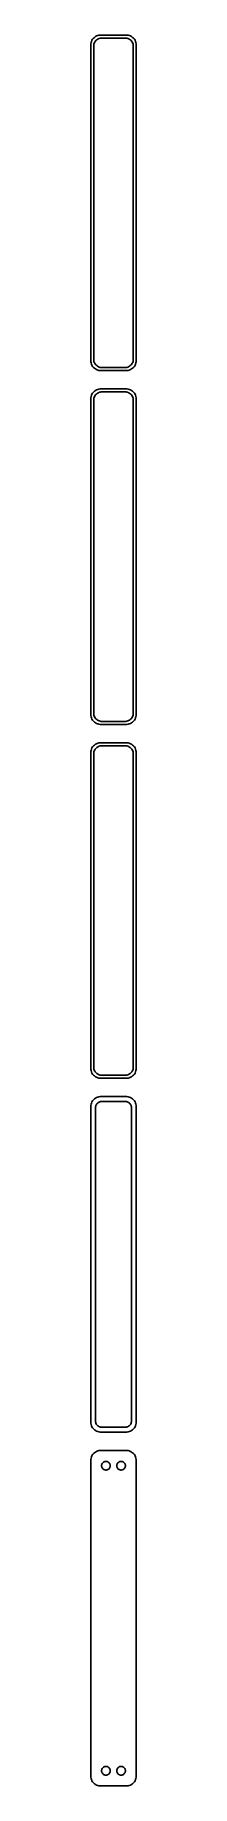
# Model space of a CAD drawing. Header units: metres. Extents: x -11 to 11, y 788 to 1648.
import ezdxf

# ---------------------------------------------------------------- set-up
doc = ezdxf.new("R2010")
doc.units = ezdxf.units.M

msp = doc.modelspace()

# ---------------------------------------------------------------- linework, layer by layer
for p, q in [((-11.0929, 1644.74), (-11.2106, 1644.13)), ((-10.8989, 1645.34), (-11.0929, 1644.74)), ((-10.6315, 1645.91), (-10.8989, 1645.34)), ((-10.2951, 1646.44), (-10.6315, 1645.91)), ((-9.89484, 1646.92), (-10.2951, 1646.44)), ((-9.43712, 1647.35), (-9.89484, 1646.92)), ((-9.4691, 1644.47), (-9.25522, 1644.93)), ((-8.92912, 1647.72), (-9.43712, 1647.35)), ((-9.25522, 1644.93), (-8.98605, 1645.35)), ((-8.98605, 1645.35), (-8.66586, 1645.74)), ((-8.37889, 1648.02), (-8.92912, 1647.72)), ((-8.66586, 1645.74), (-8.29968, 1646.08)), ((-7.79507, 1648.26), (-8.37889, 1648.02)), ((-8.29968, 1646.08), (-7.8933, 1646.38)), ((-7.8933, 1646.38), (-7.45311, 1646.62)), ((-7.1869, 1648.41), (-7.79507, 1648.26)), ((-7.45311, 1646.62), (-6.98605, 1646.8)), ((-6.56395, 1648.49), (-7.1869, 1648.41)), ((-6.98605, 1646.8), (-6.49951, 1646.93)), ((6.56395, 1648.49), (-6.56395, 1648.49)), ((-6.49951, 1646.93), (-6.00116, 1646.99)), ((-6.00116, 1646.99), (6.00116, 1646.99)), ((6.00116, 1646.99), (6.49951, 1646.93)), ((6.49951, 1646.93), (6.98605, 1646.8)), ((7.1869, 1648.41), (6.56395, 1648.49)), ((6.98605, 1646.8), (7.45311, 1646.62)), ((7.79507, 1648.26), (7.1869, 1648.41)), ((7.45311, 1646.62), (7.8933, 1646.38)), ((8.37889, 1648.02), (7.79507, 1648.26)), ((7.8933, 1646.38), (8.29968, 1646.08)), ((8.29968, 1646.08), (8.66586, 1645.74)), ((8.92912, 1647.72), (8.37889, 1648.02)), ((8.66586, 1645.74), (8.98605, 1645.35)), ((9.43712, 1647.35), (8.92912, 1647.72)), ((8.98605, 1645.35), (9.25522, 1644.93)), ((9.25522, 1644.93), (9.4691, 1644.47)), ((9.89484, 1646.92), (9.43712, 1647.35)), ((10.2951, 1646.44), (9.89484, 1646.92)), ((10.6315, 1645.91), (10.2951, 1646.44)), ((10.8989, 1645.34), (10.6315, 1645.91)), ((11.0929, 1644.74), (10.8989, 1645.34)), ((11.2106, 1644.13), (11.0929, 1644.74)), ((-11.2106, 1644.13), (-11.25, 1643.5)), ((-11.25, 1643.5), (-11.25, 1488.5)), ((-9.75, 1643), (-9.71844, 1643.5)), ((-9.75, 1489), (-9.75, 1643)), ((-9.71844, 1643.5), (-9.62433, 1643.99)), ((-9.62433, 1643.99), (-9.4691, 1644.47)), ((9.4691, 1644.47), (9.62433, 1643.99)), ((9.62433, 1643.99), (9.71844, 1643.5)), ((9.71844, 1643.5), (9.75, 1643)), ((9.75, 1643), (9.75, 1489)), ((11.25, 1643.5), (11.2106, 1644.13)), ((11.25, 1488.5), (11.25, 1643.5)), ((-11.25, 1488.5), (-11.2106, 1487.87)), ((-11.2106, 1487.87), (-11.0929, 1487.26)), ((-11.0929, 1487.26), (-10.8989, 1486.66)), ((-10.8989, 1486.66), (-10.6315, 1486.09)), ((-10.6315, 1486.09), (-10.2951, 1485.56)), ((-10.2951, 1485.56), (-9.89484, 1485.08)), ((-9.89484, 1485.08), (-9.43712, 1484.65)), ((-9.71844, 1488.5), (-9.75, 1489)), ((-9.62433, 1488.01), (-9.71844, 1488.5)), ((-9.4691, 1487.53), (-9.62433, 1488.01)), ((-9.25522, 1487.07), (-9.4691, 1487.53)), ((-9.43712, 1484.65), (-8.92912, 1484.28)), ((-8.98605, 1486.65), (-9.25522, 1487.07)), ((-8.66586, 1486.26), (-8.98605, 1486.65)), ((-8.92912, 1484.28), (-8.37889, 1483.98)), ((-8.29968, 1485.92), (-8.66586, 1486.26)), ((-8.37889, 1483.98), (-7.79507, 1483.74)), ((-7.8933, 1485.62), (-8.29968, 1485.92)), ((-7.45311, 1485.38), (-7.8933, 1485.62)), ((-7.79507, 1483.74), (-7.1869, 1483.59)), ((-6.98605, 1485.2), (-7.45311, 1485.38)), ((-7.1869, 1483.59), (-6.56395, 1483.51)), ((-6.49951, 1485.07), (-6.98605, 1485.2)), ((-6.56395, 1483.51), (6.56395, 1483.51)), ((-6.00116, 1485.01), (-6.49951, 1485.07)), ((6.00116, 1485.01), (-6.00116, 1485.01)), ((6.49951, 1485.07), (6.00116, 1485.01)), ((6.98605, 1485.2), (6.49951, 1485.07)), ((6.56395, 1483.51), (7.1869, 1483.59)), ((7.45311, 1485.38), (6.98605, 1485.2)), ((7.1869, 1483.59), (7.79507, 1483.74)), ((7.8933, 1485.62), (7.45311, 1485.38)), ((7.79507, 1483.74), (8.37889, 1483.98)), ((8.29968, 1485.92), (7.8933, 1485.62)), ((8.66586, 1486.26), (8.29968, 1485.92)), ((8.37889, 1483.98), (8.92912, 1484.28)), ((8.98605, 1486.65), (8.66586, 1486.26)), ((8.92912, 1484.28), (9.43712, 1484.65)), ((9.25522, 1487.07), (8.98605, 1486.65)), ((9.4691, 1487.53), (9.25522, 1487.07)), ((9.43712, 1484.65), (9.89484, 1485.08)), ((9.62433, 1488.01), (9.4691, 1487.53)), ((9.71844, 1488.5), (9.62433, 1488.01)), ((9.75, 1489), (9.71844, 1488.5)), ((9.89484, 1485.08), (10.2951, 1485.56)), ((10.2951, 1485.56), (10.6315, 1486.09)), ((10.6315, 1486.09), (10.8989, 1486.66)), ((10.8989, 1486.66), (11.0929, 1487.26)), ((11.0929, 1487.26), (11.2106, 1487.87)), ((11.2106, 1487.87), (11.25, 1488.5)), ((-10.2951, 1472.44), (-10.6315, 1471.91)), ((-9.89484, 1472.92), (-10.2951, 1472.44)), ((-9.43712, 1473.35), (-9.89484, 1472.92)), ((-8.92912, 1473.72), (-9.43712, 1473.35)), ((-8.37889, 1474.02), (-8.92912, 1473.72)), ((-7.79507, 1474.26), (-8.37889, 1474.02)), ((-8.29968, 1472.08), (-7.8933, 1472.38)), ((-7.8933, 1472.38), (-7.45311, 1472.62)), ((-7.1869, 1474.41), (-7.79507, 1474.26)), ((-7.45311, 1472.62), (-6.98605, 1472.8)), ((-6.56395, 1474.49), (-7.1869, 1474.41)), ((-6.98605, 1472.8), (-6.49951, 1472.93)), ((6.56395, 1474.49), (-6.56395, 1474.49)), ((-6.49951, 1472.93), (-6.00116, 1472.99)), ((-6.00116, 1472.99), (6.00116, 1472.99)), ((6.00116, 1472.99), (6.49951, 1472.93)), ((6.49951, 1472.93), (6.98605, 1472.8)), ((7.1869, 1474.41), (6.56395, 1474.49)), ((6.98605, 1472.8), (7.45311, 1472.62)), ((7.79507, 1474.26), (7.1869, 1474.41)), ((7.45311, 1472.62), (7.8933, 1472.38)), ((8.37889, 1474.02), (7.79507, 1474.26)), ((7.8933, 1472.38), (8.29968, 1472.08)), ((8.92912, 1473.72), (8.37889, 1474.02)), ((9.43712, 1473.35), (8.92912, 1473.72)), ((9.89484, 1472.92), (9.43712, 1473.35)), ((10.2951, 1472.44), (9.89484, 1472.92)), ((10.6315, 1471.91), (10.2951, 1472.44)), ((-11.2106, 1470.13), (-11.25, 1469.5)), ((-11.25, 1469.5), (-11.25, 1314.5)), ((-11.0929, 1470.74), (-11.2106, 1470.13)), ((-10.8989, 1471.34), (-11.0929, 1470.74)), ((-10.6315, 1471.91), (-10.8989, 1471.34)), ((-9.75, 1469), (-9.71844, 1469.5)), ((-9.75, 1315), (-9.75, 1469)), ((-9.71844, 1469.5), (-9.62433, 1469.99)), ((-9.62433, 1469.99), (-9.4691, 1470.47)), ((-9.4691, 1470.47), (-9.25522, 1470.93)), ((-9.25522, 1470.93), (-8.98605, 1471.35)), ((-8.98605, 1471.35), (-8.66586, 1471.74)), ((-8.66586, 1471.74), (-8.29968, 1472.08)), ((8.29968, 1472.08), (8.66586, 1471.74)), ((8.66586, 1471.74), (8.98605, 1471.35)), ((8.98605, 1471.35), (9.25522, 1470.93)), ((9.25522, 1470.93), (9.4691, 1470.47)), ((9.4691, 1470.47), (9.62433, 1469.99)), ((9.62433, 1469.99), (9.71844, 1469.5)), ((9.71844, 1469.5), (9.75, 1469)), ((9.75, 1469), (9.75, 1315)), ((10.8989, 1471.34), (10.6315, 1471.91)), ((11.0929, 1470.74), (10.8989, 1471.34)), ((11.2106, 1470.13), (11.0929, 1470.74)), ((11.25, 1469.5), (11.2106, 1470.13)), ((11.25, 1314.5), (11.25, 1469.5)), ((-11.25, 1314.5), (-11.2106, 1313.87)), ((-11.2106, 1313.87), (-11.0929, 1313.26)), ((-11.0929, 1313.26), (-10.8989, 1312.66)), ((-10.8989, 1312.66), (-10.6315, 1312.09)), ((-10.6315, 1312.09), (-10.2951, 1311.56)), ((-10.2951, 1311.56), (-9.89484, 1311.08)), ((-9.89484, 1311.08), (-9.43712, 1310.65)), ((-9.71844, 1314.5), (-9.75, 1315)), ((-9.62433, 1314.01), (-9.71844, 1314.5)), ((-9.4691, 1313.53), (-9.62433, 1314.01)), ((-9.25522, 1313.07), (-9.4691, 1313.53)), ((-9.43712, 1310.65), (-8.92912, 1310.28)), ((-8.98605, 1312.65), (-9.25522, 1313.07)), ((-8.66586, 1312.26), (-8.98605, 1312.65)), ((-8.92912, 1310.28), (-8.37889, 1309.98)), ((-8.29968, 1311.92), (-8.66586, 1312.26)), ((-8.37889, 1309.98), (-7.79507, 1309.74)), ((-7.8933, 1311.62), (-8.29968, 1311.92)), ((-7.45311, 1311.38), (-7.8933, 1311.62)), ((-7.79507, 1309.74), (-7.1869, 1309.59)), ((-6.98605, 1311.2), (-7.45311, 1311.38)), ((-7.1869, 1309.59), (-6.56395, 1309.51)), ((-6.49951, 1311.07), (-6.98605, 1311.2)), ((-6.56395, 1309.51), (6.56395, 1309.51)), ((-6.00116, 1311.01), (-6.49951, 1311.07)), ((6.00116, 1311.01), (-6.00116, 1311.01)), ((6.49951, 1311.07), (6.00116, 1311.01)), ((6.98605, 1311.2), (6.49951, 1311.07)), ((6.56395, 1309.51), (7.1869, 1309.59)), ((7.45311, 1311.38), (6.98605, 1311.2)), ((7.1869, 1309.59), (7.79507, 1309.74)), ((7.8933, 1311.62), (7.45311, 1311.38)), ((7.79507, 1309.74), (8.37889, 1309.98)), ((8.29968, 1311.92), (7.8933, 1311.62)), ((8.66586, 1312.26), (8.29968, 1311.92)), ((8.37889, 1309.98), (8.92912, 1310.28)), ((8.98605, 1312.65), (8.66586, 1312.26)), ((8.92912, 1310.28), (9.43712, 1310.65)), ((9.25522, 1313.07), (8.98605, 1312.65)), ((9.4691, 1313.53), (9.25522, 1313.07)), ((9.43712, 1310.65), (9.89484, 1311.08)), ((9.62433, 1314.01), (9.4691, 1313.53)), ((9.71844, 1314.5), (9.62433, 1314.01)), ((9.75, 1315), (9.71844, 1314.5)), ((9.89484, 1311.08), (10.2951, 1311.56)), ((10.2951, 1311.56), (10.6315, 1312.09)), ((10.6315, 1312.09), (10.8989, 1312.66)), ((10.8989, 1312.66), (11.0929, 1313.26)), ((11.0929, 1313.26), (11.2106, 1313.87)), ((11.2106, 1313.87), (11.25, 1314.5)), ((-7.79507, 1300.26), (-8.37889, 1300.02)), ((-7.1869, 1300.41), (-7.79507, 1300.26)), ((-6.56395, 1300.49), (-7.1869, 1300.41)), ((6.56395, 1300.49), (-6.56395, 1300.49)), ((7.1869, 1300.41), (6.56395, 1300.49)), ((7.79507, 1300.26), (7.1869, 1300.41)), ((8.37889, 1300.02), (7.79507, 1300.26)), ((-11.2106, 1296.13), (-11.25, 1295.5)), ((-11.25, 1295.5), (-11.25, 1140.5)), ((-11.0929, 1296.74), (-11.2106, 1296.13)), ((-10.8989, 1297.34), (-11.0929, 1296.74)), ((-10.6315, 1297.91), (-10.8989, 1297.34)), ((-10.2951, 1298.44), (-10.6315, 1297.91)), ((-9.89484, 1298.92), (-10.2951, 1298.44)), ((-9.43712, 1299.35), (-9.89484, 1298.92)), ((-9.75, 1295), (-9.71844, 1295.5)), ((-9.75, 1141), (-9.75, 1295)), ((-9.71844, 1295.5), (-9.62433, 1295.99)), ((-9.62433, 1295.99), (-9.4691, 1296.47)), ((-9.4691, 1296.47), (-9.25522, 1296.93)), ((-8.92912, 1299.72), (-9.43712, 1299.35)), ((-9.25522, 1296.93), (-8.98605, 1297.35)), ((-8.98605, 1297.35), (-8.66586, 1297.74)), ((-8.37889, 1300.02), (-8.92912, 1299.72)), ((-8.66586, 1297.74), (-8.29968, 1298.08)), ((-8.29968, 1298.08), (-7.8933, 1298.38)), ((-7.8933, 1298.38), (-7.45311, 1298.62)), ((-7.45311, 1298.62), (-6.98605, 1298.8)), ((-6.98605, 1298.8), (-6.49951, 1298.93)), ((-6.49951, 1298.93), (-6.00116, 1298.99)), ((-6.00116, 1298.99), (6.00116, 1298.99)), ((6.00116, 1298.99), (6.49951, 1298.93)), ((6.49951, 1298.93), (6.98605, 1298.8)), ((6.98605, 1298.8), (7.45311, 1298.62)), ((7.45311, 1298.62), (7.8933, 1298.38)), ((7.8933, 1298.38), (8.29968, 1298.08)), ((8.29968, 1298.08), (8.66586, 1297.74)), ((8.92912, 1299.72), (8.37889, 1300.02)), ((8.66586, 1297.74), (8.98605, 1297.35)), ((9.43712, 1299.35), (8.92912, 1299.72)), ((8.98605, 1297.35), (9.25522, 1296.93)), ((9.25522, 1296.93), (9.4691, 1296.47)), ((9.89484, 1298.92), (9.43712, 1299.35)), ((9.4691, 1296.47), (9.62433, 1295.99)), ((9.62433, 1295.99), (9.71844, 1295.5)), ((9.71844, 1295.5), (9.75, 1295)), ((9.75, 1295), (9.75, 1141)), ((10.2951, 1298.44), (9.89484, 1298.92)), ((10.6315, 1297.91), (10.2951, 1298.44)), ((10.8989, 1297.34), (10.6315, 1297.91)), ((11.0929, 1296.74), (10.8989, 1297.34)), ((11.2106, 1296.13), (11.0929, 1296.74)), ((11.25, 1295.5), (11.2106, 1296.13)), ((11.25, 1140.5), (11.25, 1295.5)), ((-11.25, 1140.5), (-11.2106, 1139.87)), ((-11.2106, 1139.87), (-11.0929, 1139.26)), ((-11.0929, 1139.26), (-10.8989, 1138.66)), ((-10.8989, 1138.66), (-10.6315, 1138.09)), ((-10.6315, 1138.09), (-10.2951, 1137.56)), ((-10.2951, 1137.56), (-9.89484, 1137.08)), ((-9.89484, 1137.08), (-9.43712, 1136.65)), ((-9.71844, 1140.5), (-9.75, 1141)), ((-9.62433, 1140.01), (-9.71844, 1140.5)), ((-9.4691, 1139.53), (-9.62433, 1140.01)), ((-9.25522, 1139.07), (-9.4691, 1139.53)), ((-9.43712, 1136.65), (-8.92912, 1136.28)), ((-8.98605, 1138.65), (-9.25522, 1139.07)), ((-8.66586, 1138.26), (-8.98605, 1138.65)), ((-8.29968, 1137.92), (-8.66586, 1138.26)), ((-7.8933, 1137.62), (-8.29968, 1137.92)), ((-7.45311, 1137.38), (-7.8933, 1137.62)), ((-6.98605, 1137.2), (-7.45311, 1137.38)), ((-6.49951, 1137.07), (-6.98605, 1137.2)), ((-6.00116, 1137.01), (-6.49951, 1137.07)), ((6.00116, 1137.01), (-6.00116, 1137.01)), ((6.49951, 1137.07), (6.00116, 1137.01)), ((6.98605, 1137.2), (6.49951, 1137.07)), ((7.45311, 1137.38), (6.98605, 1137.2)), ((7.8933, 1137.62), (7.45311, 1137.38)), ((8.29968, 1137.92), (7.8933, 1137.62)), ((8.66586, 1138.26), (8.29968, 1137.92)), ((8.98605, 1138.65), (8.66586, 1138.26)), ((8.92912, 1136.28), (9.43712, 1136.65)), ((9.25522, 1139.07), (8.98605, 1138.65)), ((9.4691, 1139.53), (9.25522, 1139.07)), ((9.43712, 1136.65), (9.89484, 1137.08)), ((9.62433, 1140.01), (9.4691, 1139.53)), ((9.71844, 1140.5), (9.62433, 1140.01)), ((9.75, 1141), (9.71844, 1140.5)), ((9.89484, 1137.08), (10.2951, 1137.56)), ((10.2951, 1137.56), (10.6315, 1138.09)), ((10.6315, 1138.09), (10.8989, 1138.66)), ((10.8989, 1138.66), (11.0929, 1139.26)), ((11.0929, 1139.26), (11.2106, 1139.87)), ((11.2106, 1139.87), (11.25, 1140.5)), ((-8.92912, 1136.28), (-8.37889, 1135.98)), ((-8.37889, 1135.98), (-7.79507, 1135.74)), ((-7.79507, 1135.74), (-7.1869, 1135.59)), ((-7.1869, 1135.59), (-6.56395, 1135.51)), ((-6.56395, 1135.51), (6.56395, 1135.51)), ((6.56395, 1135.51), (7.1869, 1135.59)), ((7.1869, 1135.59), (7.79507, 1135.74)), ((7.79507, 1135.74), (8.37889, 1135.98)), ((8.37889, 1135.98), (8.92912, 1136.28)), ((-11.2106, 1122.13), (-11.25, 1121.5)), ((-11.25, 1121.5), (-11.25, 966.5)), ((-11.0929, 1122.74), (-11.2106, 1122.13)), ((-10.8989, 1123.34), (-11.0929, 1122.74)), ((-10.6315, 1123.91), (-10.8989, 1123.34)), ((-10.2951, 1124.44), (-10.6315, 1123.91)), ((-9.89484, 1124.92), (-10.2951, 1124.44)), ((-9.43712, 1125.35), (-9.89484, 1124.92)), ((-8.92912, 1125.72), (-9.43712, 1125.35)), ((-8.37889, 1126.02), (-8.92912, 1125.72)), ((-8.86292, 1121), (-8.83836, 1121.39)), ((-8.86292, 967), (-8.86292, 1121)), ((-8.83836, 1121.39), (-8.76512, 1121.77)), ((-8.76512, 1121.77), (-8.64432, 1122.15)), ((-8.64432, 1122.15), (-8.47786, 1122.5)), ((-8.47786, 1122.5), (-8.2684, 1122.83)), ((-7.79507, 1126.26), (-8.37889, 1126.02)), ((-8.2684, 1122.83), (-8.01921, 1123.13)), ((-8.01921, 1123.13), (-7.73424, 1123.4)), ((-7.1869, 1126.41), (-7.79507, 1126.26)), ((-7.73424, 1123.4), (-7.41798, 1123.63)), ((-7.41798, 1123.63), (-7.07541, 1123.82)), ((-6.56395, 1126.49), (-7.1869, 1126.41)), ((-7.07541, 1123.82), (-6.71194, 1123.96)), ((-6.71194, 1123.96), (-6.3333, 1124.06)), ((6.56395, 1126.49), (-6.56395, 1126.49)), ((-6.3333, 1124.06), (-5.94545, 1124.11)), ((-5.94545, 1124.11), (5.94545, 1124.11)), ((5.94545, 1124.11), (6.3333, 1124.06)), ((6.3333, 1124.06), (6.71194, 1123.96)), ((7.1869, 1126.41), (6.56395, 1126.49)), ((6.71194, 1123.96), (7.07541, 1123.82)), ((7.07541, 1123.82), (7.41798, 1123.63)), ((7.79507, 1126.26), (7.1869, 1126.41)), ((7.41798, 1123.63), (7.73424, 1123.4)), ((7.73424, 1123.4), (8.01921, 1123.13)), ((8.37889, 1126.02), (7.79507, 1126.26)), ((8.01921, 1123.13), (8.2684, 1122.83)), ((8.2684, 1122.83), (8.47786, 1122.5)), ((8.92912, 1125.72), (8.37889, 1126.02)), ((8.47786, 1122.5), (8.64432, 1122.15)), ((8.64432, 1122.15), (8.76512, 1121.77)), ((8.76512, 1121.77), (8.83836, 1121.39)), ((8.83836, 1121.39), (8.86292, 1121)), ((8.86292, 1121), (8.86292, 967)), ((9.43712, 1125.35), (8.92912, 1125.72)), ((9.89484, 1124.92), (9.43712, 1125.35)), ((10.2951, 1124.44), (9.89484, 1124.92)), ((10.6315, 1123.91), (10.2951, 1124.44)), ((10.8989, 1123.34), (10.6315, 1123.91)), ((11.0929, 1122.74), (10.8989, 1123.34)), ((11.2106, 1122.13), (11.0929, 1122.74)), ((11.25, 1121.5), (11.2106, 1122.13)), ((11.25, 966.5), (11.25, 1121.5)), ((-11.25, 966.5), (-11.2106, 965.873)), ((-11.2106, 965.873), (-11.0929, 965.257)), ((-11.0929, 965.257), (-10.8989, 964.659)), ((-10.8989, 964.659), (-10.6315, 964.091)), ((-8.83836, 966.61), (-8.86292, 967)), ((-8.76512, 966.226), (-8.83836, 966.61)), ((-8.64432, 965.854), (-8.76512, 966.226)), ((-8.47786, 965.5), (-8.64432, 965.854)), ((-8.2684, 965.17), (-8.47786, 965.5)), ((-8.01921, 964.869), (-8.2684, 965.17)), ((-7.73424, 964.601), (-8.01921, 964.869)), ((-7.41798, 964.372), (-7.73424, 964.601)), ((-7.07541, 964.183), (-7.41798, 964.372)), ((7.41798, 964.372), (7.07541, 964.183)), ((7.73424, 964.601), (7.41798, 964.372)), ((8.01921, 964.869), (7.73424, 964.601)), ((8.2684, 965.17), (8.01921, 964.869)), ((8.47786, 965.5), (8.2684, 965.17)), ((8.64432, 965.854), (8.47786, 965.5)), ((8.76512, 966.226), (8.64432, 965.854)), ((8.83836, 966.61), (8.76512, 966.226)), ((8.86292, 967), (8.83836, 966.61)), ((10.6315, 964.091), (10.8989, 964.659)), ((10.8989, 964.659), (11.0929, 965.257)), ((11.0929, 965.257), (11.2106, 965.873)), ((11.2106, 965.873), (11.25, 966.5)), ((-10.6315, 964.091), (-10.2951, 963.561)), ((-10.2951, 963.561), (-9.89484, 963.077)), ((-9.89484, 963.077), (-9.43712, 962.647)), ((-9.43712, 962.647), (-8.92912, 962.278)), ((-8.92912, 962.278), (-8.37889, 961.976)), ((-8.37889, 961.976), (-7.79507, 961.745)), ((-7.79507, 961.745), (-7.1869, 961.589)), ((-7.1869, 961.589), (-6.56395, 961.51)), ((-6.71194, 964.039), (-7.07541, 964.183)), ((-6.3333, 963.942), (-6.71194, 964.039)), ((-6.56395, 961.51), (6.56395, 961.51)), ((-5.94545, 963.893), (-6.3333, 963.942)), ((5.94545, 963.893), (-5.94545, 963.893)), ((6.3333, 963.942), (5.94545, 963.893)), ((6.71194, 964.039), (6.3333, 963.942)), ((6.56395, 961.51), (7.1869, 961.589)), ((7.07541, 964.183), (6.71194, 964.039)), ((7.1869, 961.589), (7.79507, 961.745)), ((7.79507, 961.745), (8.37889, 961.976)), ((8.37889, 961.976), (8.92912, 962.278)), ((8.92912, 962.278), (9.43712, 962.647)), ((9.43712, 962.647), (9.89484, 963.077)), ((9.89484, 963.077), (10.2951, 963.561)), ((10.2951, 963.561), (10.6315, 964.091)), ((-11.2106, 948.127), (-11.25, 947.5)), ((-11.25, 947.5), (-11.25, 792.5)), ((-11.0929, 948.743), (-11.2106, 948.127)), ((-10.8989, 949.341), (-11.0929, 948.743)), ((-10.6315, 949.909), (-10.8989, 949.341)), ((-10.2951, 950.439), (-10.6315, 949.909)), ((-9.89484, 950.923), (-10.2951, 950.439)), ((-9.43712, 951.353), (-9.89484, 950.923)), ((-8.92912, 951.722), (-9.43712, 951.353)), ((-8.37889, 952.024), (-8.92912, 951.722)), ((-7.79507, 952.255), (-8.37889, 952.024)), ((-7.1869, 952.411), (-7.79507, 952.255)), ((-6.56395, 952.49), (-7.1869, 952.411)), ((6.56395, 952.49), (-6.56395, 952.49)), ((-4.40984, 947.031), (-4.1501, 947.097)), ((-4.1501, 947.097), (-3.88406, 947.131)), ((-3.88406, 947.131), (-3.61592, 947.131)), ((-3.61592, 947.131), (-3.34988, 947.097)), ((-3.34988, 947.097), (-3.09015, 947.031)), ((3.09015, 947.031), (3.34988, 947.097)), ((3.34988, 947.097), (3.61592, 947.131)), ((3.61592, 947.131), (3.88406, 947.131)), ((3.88406, 947.131), (4.1501, 947.097)), ((4.1501, 947.097), (4.40984, 947.031)), ((7.1869, 952.411), (6.56395, 952.49)), ((7.79507, 952.255), (7.1869, 952.411)), ((8.37889, 952.024), (7.79507, 952.255)), ((8.92912, 951.722), (8.37889, 952.024)), ((9.43712, 951.353), (8.92912, 951.722)), ((9.89484, 950.923), (9.43712, 951.353)), ((10.2951, 950.439), (9.89484, 950.923)), ((10.6315, 949.909), (10.2951, 950.439)), ((10.8989, 949.341), (10.6315, 949.909)), ((11.0929, 948.743), (10.8989, 949.341)), ((11.2106, 948.127), (11.0929, 948.743)), ((11.25, 947.5), (11.2106, 948.127)), ((11.25, 792.5), (11.25, 947.5)), ((-5.88528, 945), (-5.86845, 945.268)), ((-5.86845, 944.732), (-5.88528, 945)), ((-5.86845, 945.268), (-5.81821, 945.531)), ((-5.81821, 944.469), (-5.86845, 944.732)), ((-5.81821, 945.531), (-5.73534, 945.786)), ((-5.73534, 944.214), (-5.81821, 944.469)), ((-5.73534, 945.786), (-5.62117, 946.029)), ((-5.62117, 943.971), (-5.73534, 944.214)), ((-5.62117, 946.029), (-5.47748, 946.255)), ((-5.47748, 943.745), (-5.62117, 943.971)), ((-5.47748, 946.255), (-5.30655, 946.462)), ((-5.30655, 943.538), (-5.47748, 943.745)), ((-5.30655, 946.462), (-5.11108, 946.645)), ((-5.11108, 943.355), (-5.30655, 943.538)), ((-5.11108, 946.645), (-4.89413, 946.803)), ((-4.89413, 943.197), (-5.11108, 943.355)), ((-4.89413, 946.803), (-4.65915, 946.932)), ((-4.65915, 943.068), (-4.89413, 943.197)), ((-4.65915, 946.932), (-4.40984, 947.031)), ((-4.40984, 942.969), (-4.65915, 943.068)), ((-4.1501, 942.903), (-4.40984, 942.969)), ((-3.88406, 942.869), (-4.1501, 942.903)), ((-3.61592, 942.869), (-3.88406, 942.869)), ((-3.34988, 942.903), (-3.61592, 942.869)), ((-3.09015, 942.969), (-3.34988, 942.903)), ((-3.09015, 947.031), (-2.84084, 946.932)), ((-2.84084, 943.068), (-3.09015, 942.969)), ((-2.84084, 946.932), (-2.60585, 946.803)), ((-2.60585, 943.197), (-2.84084, 943.068)), ((-2.60585, 946.803), (-2.3889, 946.645)), ((-2.3889, 943.355), (-2.60585, 943.197)), ((-2.3889, 946.645), (-2.19344, 946.462)), ((-2.19344, 943.538), (-2.3889, 943.355)), ((-2.19344, 946.462), (-2.02251, 946.255)), ((-2.02251, 943.745), (-2.19344, 943.538)), ((-2.02251, 946.255), (-1.87881, 946.029)), ((-1.87881, 943.971), (-2.02251, 943.745)), ((-1.87881, 946.029), (-1.76465, 945.786)), ((-1.76465, 944.214), (-1.87881, 943.971)), ((-1.76465, 945.786), (-1.68178, 945.531)), ((-1.68178, 944.469), (-1.76465, 944.214)), ((-1.68178, 945.531), (-1.63153, 945.268)), ((-1.63153, 944.732), (-1.68178, 944.469)), ((-1.63153, 945.268), (-1.6147, 945)), ((-1.6147, 945), (-1.63153, 944.732)), ((1.6147, 945), (1.63153, 945.268)), ((1.63153, 944.732), (1.6147, 945)), ((1.63153, 945.268), (1.68178, 945.531)), ((1.68178, 944.469), (1.63153, 944.732)), ((1.68178, 945.531), (1.76465, 945.786)), ((1.76465, 944.214), (1.68178, 944.469)), ((1.76465, 945.786), (1.87881, 946.029)), ((1.87881, 943.971), (1.76465, 944.214)), ((1.87881, 946.029), (2.02251, 946.255)), ((2.02251, 943.745), (1.87881, 943.971)), ((2.02251, 946.255), (2.19344, 946.462)), ((2.19344, 943.538), (2.02251, 943.745)), ((2.19344, 946.462), (2.3889, 946.645)), ((2.3889, 943.355), (2.19344, 943.538)), ((2.3889, 946.645), (2.60585, 946.803)), ((2.60585, 943.197), (2.3889, 943.355)), ((2.60585, 946.803), (2.84084, 946.932)), ((2.84084, 943.068), (2.60585, 943.197)), ((2.84084, 946.932), (3.09015, 947.031)), ((3.09015, 942.969), (2.84084, 943.068)), ((3.34988, 942.903), (3.09015, 942.969)), ((3.61592, 942.869), (3.34988, 942.903)), ((3.88406, 942.869), (3.61592, 942.869)), ((4.1501, 942.903), (3.88406, 942.869)), ((4.40984, 942.969), (4.1501, 942.903)), ((4.40984, 947.031), (4.65915, 946.932)), ((4.65915, 943.068), (4.40984, 942.969)), ((4.65915, 946.932), (4.89413, 946.803)), ((4.89413, 943.197), (4.65915, 943.068)), ((4.89413, 946.803), (5.11108, 946.645)), ((5.11108, 943.355), (4.89413, 943.197)), ((5.11108, 946.645), (5.30655, 946.462)), ((5.30655, 943.538), (5.11108, 943.355)), ((5.30655, 946.462), (5.47748, 946.255)), ((5.47748, 943.745), (5.30655, 943.538)), ((5.47748, 946.255), (5.62117, 946.029)), ((5.62117, 943.971), (5.47748, 943.745)), ((5.62117, 946.029), (5.73534, 945.786)), ((5.73534, 944.214), (5.62117, 943.971)), ((5.73534, 945.786), (5.81821, 945.531)), ((5.81821, 944.469), (5.73534, 944.214)), ((5.81821, 945.531), (5.86845, 945.268)), ((5.86845, 944.732), (5.81821, 944.469)), ((5.86845, 945.268), (5.88528, 945)), ((5.88528, 945), (5.86845, 944.732)), ((-11.25, 792.5), (-11.2106, 791.873)), ((-5.88528, 795), (-5.86845, 795.268)), ((-5.86845, 794.732), (-5.88528, 795)), ((-5.86845, 795.268), (-5.81821, 795.531)), ((-5.81821, 794.469), (-5.86845, 794.732)), ((-5.81821, 795.531), (-5.73534, 795.786)), ((-5.73534, 794.214), (-5.81821, 794.469)), ((-5.73534, 795.786), (-5.62117, 796.029)), ((-5.62117, 793.971), (-5.73534, 794.214)), ((-5.62117, 796.029), (-5.47748, 796.255)), ((-5.47748, 793.745), (-5.62117, 793.971)), ((-5.47748, 796.255), (-5.30655, 796.462)), ((-5.30655, 793.538), (-5.47748, 793.745)), ((-5.30655, 796.462), (-5.11108, 796.645)), ((-5.11108, 793.355), (-5.30655, 793.538)), ((-5.11108, 796.645), (-4.89413, 796.803)), ((-4.89413, 793.197), (-5.11108, 793.355)), ((-4.89413, 796.803), (-4.65915, 796.932)), ((-4.65915, 793.068), (-4.89413, 793.197)), ((-4.65915, 796.932), (-4.40984, 797.031)), ((-4.40984, 792.969), (-4.65915, 793.068)), ((-4.40984, 797.031), (-4.1501, 797.097)), ((-4.1501, 792.903), (-4.40984, 792.969)), ((-4.1501, 797.097), (-3.88406, 797.131)), ((-3.88406, 792.869), (-4.1501, 792.903)), ((-3.88406, 797.131), (-3.61592, 797.131)), ((-3.61592, 792.869), (-3.88406, 792.869)), ((-3.61592, 797.131), (-3.34988, 797.097)), ((-3.34988, 792.903), (-3.61592, 792.869)), ((-3.34988, 797.097), (-3.09015, 797.031)), ((-3.09015, 792.969), (-3.34988, 792.903)), ((-3.09015, 797.031), (-2.84084, 796.932)), ((-2.84084, 793.068), (-3.09015, 792.969)), ((-2.84084, 796.932), (-2.60585, 796.803)), ((-2.60585, 793.197), (-2.84084, 793.068)), ((-2.60585, 796.803), (-2.3889, 796.645)), ((-2.3889, 793.355), (-2.60585, 793.197)), ((-2.3889, 796.645), (-2.19344, 796.462)), ((-2.19344, 793.538), (-2.3889, 793.355)), ((-2.19344, 796.462), (-2.02251, 796.255)), ((-2.02251, 793.745), (-2.19344, 793.538)), ((-2.02251, 796.255), (-1.87881, 796.029)), ((-1.87881, 793.971), (-2.02251, 793.745)), ((-1.87881, 796.029), (-1.76465, 795.786)), ((-1.76465, 794.214), (-1.87881, 793.971)), ((-1.76465, 795.786), (-1.68178, 795.531)), ((-1.68178, 794.469), (-1.76465, 794.214)), ((-1.68178, 795.531), (-1.63153, 795.268)), ((-1.63153, 794.732), (-1.68178, 794.469)), ((-1.63153, 795.268), (-1.6147, 795)), ((-1.6147, 795), (-1.63153, 794.732)), ((1.6147, 795), (1.63153, 795.268)), ((1.63153, 794.732), (1.6147, 795)), ((1.63153, 795.268), (1.68178, 795.531)), ((1.68178, 794.469), (1.63153, 794.732)), ((1.68178, 795.531), (1.76465, 795.786)), ((1.76465, 794.214), (1.68178, 794.469)), ((1.76465, 795.786), (1.87881, 796.029)), ((1.87881, 793.971), (1.76465, 794.214)), ((1.87881, 796.029), (2.02251, 796.255)), ((2.02251, 793.745), (1.87881, 793.971)), ((2.02251, 796.255), (2.19344, 796.462)), ((2.19344, 793.538), (2.02251, 793.745)), ((2.19344, 796.462), (2.3889, 796.645)), ((2.3889, 793.355), (2.19344, 793.538)), ((2.3889, 796.645), (2.60585, 796.803)), ((2.60585, 793.197), (2.3889, 793.355)), ((2.60585, 796.803), (2.84084, 796.932)), ((2.84084, 793.068), (2.60585, 793.197)), ((2.84084, 796.932), (3.09015, 797.031)), ((3.09015, 792.969), (2.84084, 793.068)), ((3.09015, 797.031), (3.34988, 797.097)), ((3.34988, 792.903), (3.09015, 792.969)), ((3.34988, 797.097), (3.61592, 797.131)), ((3.61592, 792.869), (3.34988, 792.903)), ((3.61592, 797.131), (3.88406, 797.131)), ((3.88406, 792.869), (3.61592, 792.869)), ((3.88406, 797.131), (4.1501, 797.097)), ((4.1501, 792.903), (3.88406, 792.869)), ((4.1501, 797.097), (4.40984, 797.031)), ((4.40984, 792.969), (4.1501, 792.903)), ((4.40984, 797.031), (4.65915, 796.932)), ((4.65915, 793.068), (4.40984, 792.969)), ((4.65915, 796.932), (4.89413, 796.803)), ((4.89413, 793.197), (4.65915, 793.068)), ((4.89413, 796.803), (5.11108, 796.645)), ((5.11108, 793.355), (4.89413, 793.197)), ((5.11108, 796.645), (5.30655, 796.462)), ((5.30655, 793.538), (5.11108, 793.355)), ((5.30655, 796.462), (5.47748, 796.255)), ((5.47748, 793.745), (5.30655, 793.538)), ((5.47748, 796.255), (5.62117, 796.029)), ((5.62117, 793.971), (5.47748, 793.745)), ((5.62117, 796.029), (5.73534, 795.786)), ((5.73534, 794.214), (5.62117, 793.971)), ((5.73534, 795.786), (5.81821, 795.531)), ((5.81821, 794.469), (5.73534, 794.214)), ((5.81821, 795.531), (5.86845, 795.268)), ((5.86845, 794.732), (5.81821, 794.469)), ((5.86845, 795.268), (5.88528, 795)), ((5.88528, 795), (5.86845, 794.732)), ((11.2106, 791.873), (11.25, 792.5)), ((-11.2106, 791.873), (-11.0929, 791.257)), ((-11.0929, 791.257), (-10.8989, 790.659)), ((-10.8989, 790.659), (-10.6315, 790.091)), ((-10.6315, 790.091), (-10.2951, 789.561)), ((-10.2951, 789.561), (-9.89484, 789.077)), ((-9.89484, 789.077), (-9.43712, 788.647)), ((-9.43712, 788.647), (-8.92912, 788.278)), ((-8.92912, 788.278), (-8.37889, 787.976)), ((-8.37889, 787.976), (-7.79507, 787.745)), ((-7.79507, 787.745), (-7.1869, 787.589)), ((-7.1869, 787.589), (-6.56395, 787.51)), ((-6.56395, 787.51), (6.56395, 787.51)), ((6.56395, 787.51), (7.1869, 787.589)), ((7.1869, 787.589), (7.79507, 787.745)), ((7.79507, 787.745), (8.37889, 787.976)), ((8.37889, 787.976), (8.92912, 788.278)), ((8.92912, 788.278), (9.43712, 788.647)), ((9.43712, 788.647), (9.89484, 789.077)), ((9.89484, 789.077), (10.2951, 789.561)), ((10.2951, 789.561), (10.6315, 790.091)), ((10.6315, 790.091), (10.8989, 790.659)), ((10.8989, 790.659), (11.0929, 791.257)), ((11.0929, 791.257), (11.2106, 791.873))]:
    msp.add_line(p, q)

doc.saveas('drawing.dxf')
